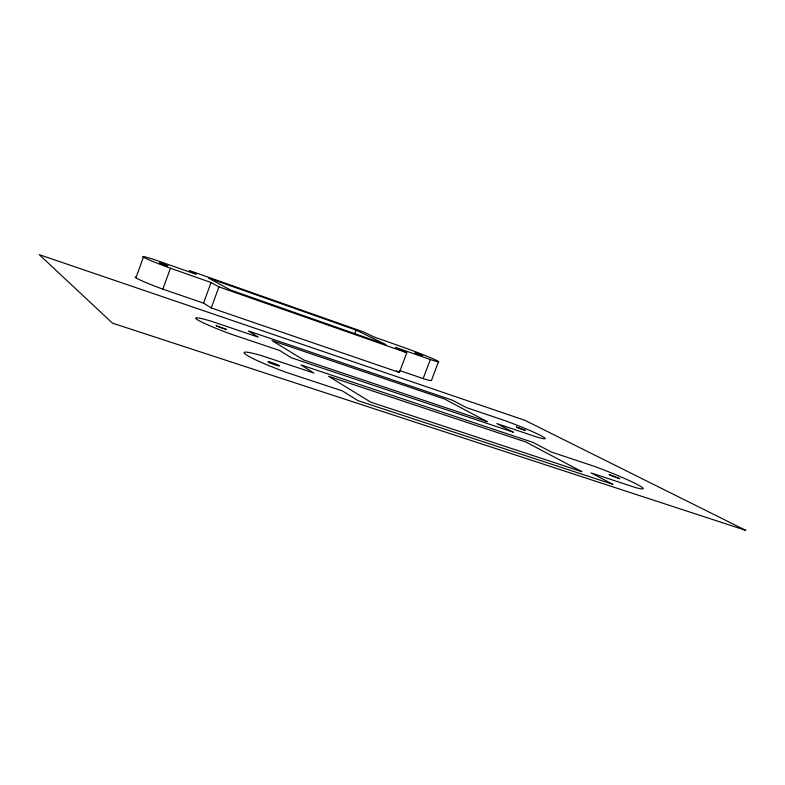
<?xml version="1.0" encoding="UTF-8"?>
<svg xmlns="http://www.w3.org/2000/svg" width="785" height="785" viewBox="0 0 785 785"><rect width="100%" height="100%" fill="white"/><g stroke="black" fill="none" stroke-linecap="round" stroke-linejoin="round"><path stroke-width="1.18" d="M135.952 277.792L143.38 257.186M162.858 289.155L170.433 268.235A32.489 1.442 20 0 1 143.478 257.254A32.489 1.442 20 0 1 157.216 260.591L196.27 274.348L189.342 270.531L364.083 332.163L374.111 337L407.876 348.893A29.722 1.236 20.5 0 1 435.911 360.119A29.722 1.236 20.5 0 1 430.337 359.54L395.434 347.284L406.777 352.75L399.369 372.463L211.243 307.955L203.531 303.128L162.858 289.155A32.46 1.982 19.9 0 1 135.942 276.919M203.531 303.128L211.047 282.502L170.433 268.235M211.243 307.955L218.936 286.859L211.047 282.502M354.506 334.449L356.125 330.102L208.486 278.057L230.466 289.989L385.926 344.576L356.125 330.102M399.467 370.461L423.154 378.596L430.337 359.54M438.55 361.62L431.485 380.352A29.693 1.698 20.6 0 1 423.154 378.596M218.936 286.859L406.777 352.75M396.327 370.863L399.369 372.463M619.708 478.693L609.278 474.699L619.708 478.693M226.247 329.445L216.218 325.824L226.247 329.445M525.499 430.523L516.452 427.069L525.499 430.523M167.813 265.84L159.532 262.818L167.813 265.84M422.615 355.526L415.147 352.7L422.615 355.526M612.751 484.276L357.97 400.664L342.358 390.881L286.878 372.581A45.491 4.003 20.2 0 1 246.215 354.8A45.491 4.003 20.2 0 1 261.297 355.546L313.921 373.052L300.94 364.917L533.113 442.446L551.384 452.042L594.314 466.329A41.644 3.101 21.4 0 1 636.292 483.992A41.644 3.101 21.4 0 1 635.811 487.652L591.105 472.913L612.751 484.276M745.75 530.346L112.441 323.135L39.25 254.654L524.92 420.328L745.75 530.346M581.744 471.618L370.775 402.185L328.581 376.28L526.019 442.063L581.744 471.618M513.184 432.162L291.323 357.774L279.715 350.522L231.104 334.165A39.319 2.963 20.1 0 1 197.113 319.554A39.319 2.963 20.1 0 1 211.891 321.448L258.294 337.148L248.394 330.966L452.376 400.213L466.486 407.621L505.442 420.809A35.943 2.424 21 0 1 540.688 435.498A35.943 2.424 21 0 1 537.283 437.176L496.836 423.576L513.184 432.162M487.083 421.604L303.805 360.03L271.973 340.562L444.585 399.055L487.083 421.604M269.854 362.837A6.172 0.549 20.2 0 0 279.372 365.987A6.172 0.549 20.2 0 0 271.836 362.572A6.172 0.549 20.2 0 0 269.854 362.837"/></g></svg>
